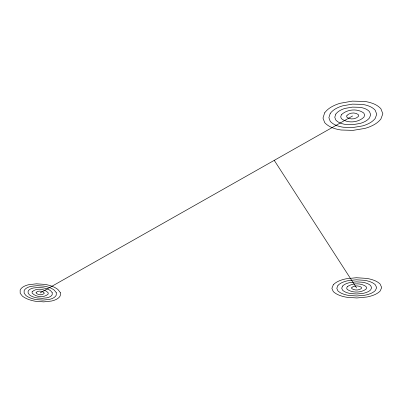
<?xml version="1.0" encoding="UTF-8"?>
<svg xmlns="http://www.w3.org/2000/svg" width="403" height="403" viewBox="0 0 403 403"><rect width="100%" height="100%" fill="white"/><g stroke="black" fill="none" stroke-linecap="round" stroke-linejoin="round"><path stroke-width="0.6" d="M40.134 292.941L352.63 115.963M274.257 160.349L356.6 287.969M32.124 291.797L32.119 293.067C35.822 297.197 44.043 298.024 48.164 294.084L48.194 292.815C44.486 288.634 36.22 287.807 32.124 291.797M36.129 292.366L36.124 293.001C37.968 295.072 42.088 295.49 44.144 293.515L44.159 292.875C42.3 290.795 38.179 290.382 36.129 292.366M52.244 292.749L52.183 294.658A9.607 6.388 21.2 0 1 50.168 296.633A15.102 10.055 21.5 0 1 46.924 297.817L42.275 298.326L37.293 297.953A15.092 10.03 21.7 0 1 33.187 296.875A10.186 6.74 21.6 0 1 29.464 294.88L28.129 293.127L28.129 291.228A9.536 6.282 21.4 0 1 30.069 289.238A14.881 9.783 21.1 0 1 33.288 288.024L37.968 287.49L43.02 287.853A14.891 9.813 20.9 0 1 47.191 288.946A9.551 6.327 21 0 1 50.723 290.855L52.244 292.749M56.304 292.689L56.208 295.233A12.825 8.539 21.2 0 1 53.508 297.862A20.19 13.47 21.6 0 1 49.176 299.434L42.985 300.104L36.356 299.605A20.17 13.42 21.8 0 1 30.895 298.175A13.596 8.992 21.8 0 1 25.933 295.525L24.15 293.193L24.14 290.659A12.7 8.352 21.4 0 1 26.709 287.999A19.792 12.987 21 0 1 30.991 286.372L37.237 285.656L43.992 286.14A19.812 13.037 20.8 0 1 49.564 287.601A12.73 8.433 20.9 0 1 54.279 290.155L56.304 292.689M60.374 292.623L60.238 295.807A16.049 10.705 21.2 0 1 56.843 299.086A25.303 16.921 21.7 0 1 51.423 301.046L43.69 301.872L35.424 301.253A25.278 16.84 22 0 1 28.613 299.464A17.007 11.249 21.9 0 1 22.422 296.16L20.185 293.253L20.15 290.089A15.858 10.413 21.4 0 1 23.344 286.765A24.684 16.165 20.9 0 1 28.689 284.72L36.502 283.813L44.965 284.417A24.709 16.241 20.7 0 1 51.952 286.246A15.903 10.533 20.8 0 1 57.856 289.455L60.374 292.623M324.642 112.86L322.989 118.074L324.722 122.678A23.314 19.767 -10.3 0 0 332.057 127.615A34.834 29.656 -11.9 0 0 341.119 130.003L352.963 130.381L364.846 128.416A35.061 29.701 -12.9 0 0 373.959 124.764A22.266 18.659 -12.5 0 0 380.85 119.092L382.85 113.807L380.895 108.76A21.999 18.266 -11.3 0 0 373.913 103.909A33.983 28.099 -9.8 0 0 364.539 101.435L352.287 101.128L340.187 103.274A33.781 28.049 -8.9 0 0 331.16 107.102A21.666 18.18 -9 0 0 324.642 112.86M330.218 113.48L328.873 117.656L330.238 121.353A18.649 15.777 -10.4 0 0 336.117 125.313A27.792 23.586 -11.7 0 0 343.391 127.232L352.897 127.529L362.418 125.943A27.933 23.621 -12.4 0 0 369.707 123.011A17.762 14.886 -12.1 0 0 375.188 118.462L376.76 114.24L375.178 110.215A17.591 14.634 -11.2 0 0 369.601 106.352A27.248 22.593 -10 0 0 362.126 104.377L352.358 104.125L342.696 105.833A27.117 22.558 -9.2 0 0 335.467 108.875A17.379 14.584 -9.3 0 0 330.218 113.48M335.81 114.099L334.777 117.233L335.79 120.013A13.984 11.808 -10.5 0 0 340.203 123.001A20.79 17.591 -11.4 0 0 345.678 124.446L352.832 124.663L359.985 123.464A20.865 17.611 -12 0 0 365.445 121.253A13.284 11.133 -11.8 0 0 369.536 117.837L370.689 114.674L369.496 111.666A13.188 10.992 -11.1 0 0 365.314 108.78A20.482 17.032 -10.1 0 0 359.728 107.304L352.429 107.112L345.195 108.377A20.407 17.012 -9.6 0 0 339.764 110.654A13.067 10.962 -9.7 0 0 335.81 114.099M341.406 114.719L340.706 116.815L341.376 118.673C347.739 123.62 358.106 122.663 363.889 117.208L364.65 115.107L363.838 113.107C357.486 108.221 347.104 109.213 341.406 114.719M347.013 115.339L346.656 116.386L346.988 117.318C350.172 119.802 355.37 119.328 358.257 116.588L358.63 115.535L358.222 114.538C355.043 112.105 349.864 112.598 347.013 115.339M333.291 284.81L331.881 288.357L333.291 291.606A19.319 13.692 -0.1 0 0 339.386 295.293A28.774 20.503 -0.6 0 0 346.948 297.278L356.831 297.963L366.745 297.026A28.9 20.548 -1.1 0 0 374.342 294.825A18.372 12.946 -1.2 0 0 380.064 291.147L381.727 287.576L380.1 284.024A18.206 12.705 -0.9 0 0 374.306 280.433A28.215 19.586 -0.4 0 0 366.534 278.387L356.363 277.732L346.303 278.77A28.099 19.54 0.1 0 0 338.767 281.072A18.009 12.634 0.2 0 0 333.291 284.81M337.941 285.44L336.792 288.281L337.91 290.885A15.455 10.936 -0.2 0 0 342.792 293.847A22.971 16.322 -0.6 0 0 348.857 295.439L356.786 295.983L364.73 295.228A23.052 16.352 -1 0 0 370.8 293.455A14.669 10.332 -1.1 0 0 375.359 290.508L376.669 287.651L375.354 284.82A14.558 10.176 -0.8 0 0 370.725 281.959A22.613 15.737 -0.4 0 0 364.524 280.327L356.413 279.798L348.373 280.619A22.538 15.707 0 0 0 342.338 282.458A14.437 10.13 0.1 0 0 337.941 285.44M342.595 286.07L341.719 288.2L342.55 290.16A11.591 8.186 -0.3 0 0 346.217 292.387A17.193 12.186 -0.6 0 0 350.776 293.585L356.741 293.994L362.705 293.419A17.238 12.201 -0.8 0 0 367.254 292.084A10.977 7.728 -0.9 0 0 370.659 289.873L371.626 287.732L370.634 285.611A10.916 7.642 -0.7 0 0 367.163 283.47A16.991 11.853 -0.4 0 0 362.529 282.256L356.459 281.853L350.439 282.468A16.946 11.838 -0.2 0 0 345.91 283.838A10.846 7.617 -0.1 0 0 342.595 286.07M347.26 286.704L346.666 288.125L347.215 289.435C352.625 293.016 360.64 292.936 365.969 289.238L366.604 287.813L365.934 286.402C360.539 282.876 352.529 282.971 347.26 286.704M351.925 287.334L351.623 288.044L351.895 288.704C354.6 290.498 358.62 290.457 361.279 288.603L361.592 287.888L361.254 287.188C358.559 285.43 354.564 285.475 351.925 287.334"/></g></svg>
